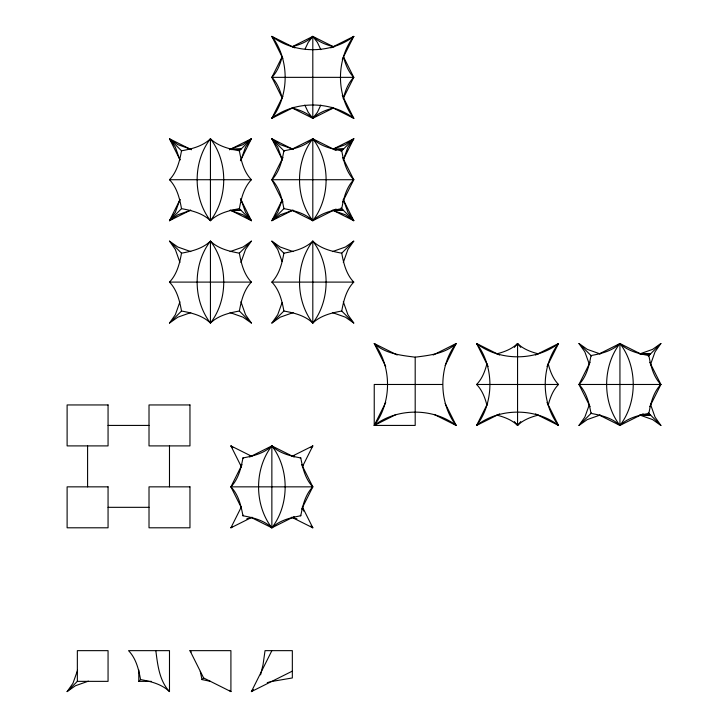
<?xml version="1.0" encoding="UTF-8"?>
<svg xmlns="http://www.w3.org/2000/svg" width="728" height="728" viewBox="0 0 728 728"><rect width="100%" height="100%" fill="white"/><g stroke="black" fill="none" stroke-linecap="round" stroke-linejoin="round"><path stroke-width="1.09" d="M434.161 414.441L456.137 425.425C438.42 402.511 438.42 366.439 456.137 343.525L433.169 355.009M179.971 159.751L169.488 138.775L181.509 150.796C179.652 161.079 176.968 171.981 169.488 179.725C176.968 187.469 179.652 198.371 181.509 208.654L169.488 220.675L179.971 199.7M179.934 262.435L175.339 249.458L169.488 241.15L181.509 253.171C179.652 263.454 176.968 274.356 169.488 282.1C176.968 289.844 179.652 300.746 181.509 311.029L169.488 323.05L175.339 314.742L179.934 301.765M230.412 210.192L251.388 220.675L239.366 208.654C241.223 198.371 243.907 187.469 251.388 179.725C243.907 171.981 241.223 161.079 239.366 150.796L251.388 138.775L240.404 160.752M230.103 312.603L243.079 317.199L251.388 323.05L239.366 311.029C241.223 300.746 243.907 289.844 251.388 282.1C243.907 274.356 241.223 263.454 239.366 253.171L251.388 241.15L245.536 249.458L240.941 262.435M294.103 457.02L271.863 445.9C264.118 453.38 253.217 456.065 242.934 457.921C241.077 468.204 238.393 479.106 230.912 486.85L241.15 507.325M282.073 261.516L277.714 249.458L271.863 241.15L283.884 253.171C282.027 263.454 279.343 274.356 271.863 282.1C279.343 289.844 282.027 300.746 283.884 311.029L271.863 323.05L277.714 314.742L282.073 302.684M251.388 517.562L271.863 527.8C279.607 520.32 290.508 517.635 300.791 515.779C302.648 505.496 305.332 494.594 312.812 486.85L301.72 464.664M332.478 312.603L345.454 317.199L353.762 323.05L341.741 311.029C343.598 300.746 346.282 289.844 353.762 282.1C346.282 274.356 343.598 263.454 341.741 253.171L353.762 241.15L347.911 249.458L343.316 262.435M179.934 199.39L175.339 212.367L169.488 220.675L190.463 210.192M77.559 670.315L72.964 683.292L67.112 691.6L75.421 685.749L88.397 681.153M240.941 160.06L245.536 147.083L251.388 138.775L229.411 149.759M282.309 199.39L277.714 212.367L271.863 220.675L292.838 210.192M240.886 508.344L241.359 506.515M343.316 160.06L347.911 147.083L353.762 138.775L333.788 148.767M302.602 466.266L303.085 464.437M589.198 405.059L584.839 417.117L578.988 425.425L587.296 419.574L600.272 414.978M650.441 364.81L655.036 351.833L660.888 343.525L652.579 349.376L639.603 353.972M282.164 56.657C280.244 64.146 277.386 71.735 271.863 77.35L282.1 97.825M343.461 98.043C345.381 90.554 348.239 82.965 353.762 77.35L343.525 56.875M486.914 363.782C484.994 371.271 482.136 378.86 476.613 384.475C482.136 390.09 484.994 397.679 486.914 405.168M548.211 405.168C550.131 397.679 552.989 390.09 558.513 384.475C552.989 378.86 550.131 371.271 548.211 363.782M260.579 674.856L263.045 664.7L265.038 650.65L292.338 650.65L292.338 677.95L270.843 681.626M305.15 48.803L308.217 42.406L312.812 36.4L334.043 47.02M320.821 105.059L317.408 112.294L312.812 118.3L292.338 108.062M282.164 98.043C280.244 90.554 277.386 82.965 271.863 77.35L281.973 57.13M293.839 107.316L271.863 118.3L282.846 96.323M282.955 201.902L271.863 179.725L282.983 157.485M342.278 59.368L353.762 36.4L330.794 47.884M293.147 210.228L280.171 214.824L271.863 220.675L281.854 200.701M343.143 98.58L353.762 77.35C348.239 71.735 345.381 64.146 343.461 56.657M343.279 159.751L353.762 138.775L345.454 144.626L333.397 148.985M342.642 201.965L353.762 179.725L342.67 157.548M294.103 516.68L271.863 527.8C264.118 520.32 253.217 517.635 242.934 515.779C241.077 505.496 238.393 494.594 230.912 486.85L242.033 464.61M241.396 506.825L230.912 527.8L251.888 517.317M302.329 466.875L312.812 445.9L291.837 456.383M301.72 509.027L312.812 486.85C305.332 479.106 302.648 468.204 300.791 457.921C290.508 456.065 279.607 453.38 271.863 445.9L249.686 456.993M385.722 402.457L374.238 425.425L415.188 425.425L415.188 357.175C400.973 355.364 385.221 353.717 374.238 343.525L385.722 366.493M271.863 650.65L251.388 691.6L292.338 671.125M445.154 365.501L456.137 343.525C445.154 353.717 429.402 355.364 415.188 357.175M499.581 413.941L476.613 425.425L487.596 403.449M547.028 366.493L558.513 343.525L535.544 355.009M590.08 406.652L578.988 384.475L590.108 362.235M649.767 406.715L660.888 384.475L649.795 362.298M514.359 347.374L517.562 343.525C523.177 349.049 530.767 351.906 538.256 353.826M520.766 421.576L517.562 425.425C511.948 419.901 504.358 417.044 496.869 415.124M239.366 150.796C229.083 148.94 218.182 146.255 210.438 138.775C192.72 161.689 192.72 197.761 210.438 220.675C218.182 213.195 229.083 210.51 239.366 208.654M342.278 95.332L353.762 118.3C330.849 100.582 294.776 100.582 271.863 118.3C289.58 95.386 289.58 59.314 271.863 36.4L294.831 47.884M282.846 58.377L271.863 36.4C294.776 54.118 330.849 54.118 353.762 36.4C336.045 59.314 336.045 95.386 353.762 118.3L331.786 107.316M181.509 208.654C191.792 210.51 202.693 213.195 210.438 220.675C228.155 197.761 228.155 161.689 210.438 138.775C202.693 146.255 191.792 148.94 181.509 150.796M239.366 253.171C229.083 251.315 218.182 248.63 210.438 241.15C192.72 264.064 192.72 300.136 210.438 323.05C218.182 315.57 229.083 312.885 239.366 311.029M336.072 150.405L312.812 138.775C295.095 161.689 295.095 197.761 312.812 220.675L336.072 209.045M181.509 311.029C191.792 312.885 202.693 315.57 210.438 323.05C228.155 300.136 228.155 264.064 210.438 241.15C202.693 248.63 191.792 251.315 181.509 253.171M292.338 210.438L312.812 220.675C330.53 197.761 330.53 161.689 312.812 138.775L292.338 149.013M341.741 253.171C331.458 251.315 320.557 248.63 312.812 241.15C295.095 264.064 295.095 300.136 312.812 323.05C320.557 315.57 331.458 312.885 341.741 311.029M283.884 311.029C294.167 312.885 305.068 315.57 312.812 323.05C330.53 300.136 330.53 264.064 312.812 241.15C305.068 248.63 294.167 251.315 283.884 253.171M271.863 445.9C254.145 468.814 254.145 504.886 271.863 527.8C289.58 504.886 289.58 468.814 271.863 445.9L271.863 527.8M232.032 526.572L230.912 527.8L232.141 526.681M311.138 447.738L312.812 445.9L310.974 447.574M547.028 402.457L558.513 425.425C535.599 407.707 499.526 407.707 476.613 425.425C494.33 402.511 494.33 366.439 476.613 343.525L499.581 355.009M488.097 366.493L476.613 343.525C499.526 361.243 535.599 361.243 558.513 343.525C540.795 366.439 540.795 402.511 558.513 425.425L535.544 413.941M253.062 689.762L251.388 691.6L253.226 689.926M641.168 354.145L619.938 343.525C602.22 366.439 602.22 402.511 619.938 425.425L643.197 413.795M599.462 415.188L619.938 425.425C637.655 402.511 637.655 366.439 619.938 343.525L599.462 353.762M271.863 179.725C279.343 171.981 282.027 161.079 283.884 150.796C294.167 148.94 305.068 146.255 312.812 138.775C320.557 146.255 331.458 148.94 341.741 150.796C343.598 161.079 346.282 171.981 353.762 179.725C346.282 187.469 343.598 198.371 341.741 208.654C331.458 210.51 320.557 213.195 312.812 220.675C305.068 213.195 294.167 210.51 283.884 208.654C282.027 198.371 279.343 187.469 271.863 179.725L353.762 179.725M578.988 384.475C586.468 376.731 589.152 365.829 591.009 355.546C601.292 353.69 612.193 351.005 619.938 343.525C627.682 351.005 638.583 353.69 648.866 355.546C650.723 365.829 653.407 376.731 660.888 384.475C653.407 392.219 650.723 403.121 648.866 413.404C638.583 415.26 627.682 417.945 619.938 425.425C612.193 417.945 601.292 415.26 591.009 413.404C589.152 403.121 586.468 392.219 578.988 384.475L660.888 384.475M271.863 118.3L273.109 117.053M352.516 37.647L353.762 36.4M271.863 220.675L284.248 208.29M341.041 151.497L353.762 138.775M67.112 691.6L77.359 681.353L108.062 681.363L108.062 650.65L77.35 650.65L77.359 681.353M242.934 515.779L243.525 515.187M300.309 458.403L300.791 457.921M138.784 669.978L138.784 681.353L140.559 679.579C150.842 681.435 161.743 684.12 169.488 691.6L169.488 650.65L128.537 650.65C136.018 658.394 138.702 669.296 140.559 679.579M200.264 671.343L201.984 679.579L203.613 677.95L230.912 691.6L230.912 650.65L189.963 650.65L203.613 677.95M476.613 425.425L477.859 424.178M557.266 344.772L558.513 343.525M578.988 425.425L591.491 412.922M648.275 356.138L660.888 343.525M333.506 46.701C326.017 44.781 318.427 41.924 312.812 36.4C307.198 41.924 299.608 44.781 292.119 46.701M292.119 107.999C299.608 109.919 307.198 112.776 312.812 118.3C318.427 112.776 326.017 109.919 333.506 107.999M520.766 347.374L517.562 343.525C511.948 349.049 504.358 351.906 496.869 353.826M514.359 421.576L517.562 425.425C523.177 419.901 530.767 417.044 538.256 415.124M251.388 138.775L243.079 144.626L230.103 149.222M169.488 220.675L177.796 214.824L190.772 210.228M251.388 241.15L243.079 247.001L230.103 251.597M169.488 323.05L177.796 317.199L190.772 312.603M353.762 241.15L345.454 247.001L332.478 251.597M271.863 323.05L280.171 317.199L293.147 312.603M292.338 46.638L312.812 36.4L317.408 42.406L320.821 49.64M304.805 105.059L308.217 112.294L312.812 118.3L333.033 108.19M396.214 414.441L374.238 425.425L374.238 384.475L442.488 384.475M246.765 518.882L249.449 518.072M267.24 682.682L269.924 681.872M292.447 456.11L294.276 455.628M250.368 517.826L252.197 517.353M231.549 149.622L241.086 149.076L231.131 149.076M333.925 149.622L343.461 149.076L333.506 149.076M644.225 354.19L650.586 353.826L640.631 353.826M271.863 77.35L353.762 77.35M169.488 179.725L251.388 179.725M231.131 210.374L241.086 210.374L234.725 210.01M333.506 210.374L343.461 210.374L337.1 210.01M169.488 282.1L251.388 282.1M271.863 282.1L353.762 282.1M476.613 384.475L558.513 384.475M640.631 415.124L650.586 415.124L641.05 414.578M108.062 425.425L149.013 425.425M230.912 486.85L312.812 486.85M108.062 507.325L149.013 507.325M138.784 681.353L151.297 681.353M201.984 679.579L210.219 681.299M293.147 149.222L280.171 144.626L271.863 138.775L281.854 158.749M190.772 149.222L177.796 144.626L169.488 138.775L191.464 149.759M332.478 210.228L345.454 214.824L353.762 220.675L343.279 199.7M230.103 210.228L243.079 214.824L251.388 220.675L240.404 198.698M293.147 251.597L280.171 247.001L271.863 241.15M600.272 353.972L587.296 349.376L578.988 343.525L584.839 351.833L589.198 363.891M190.772 251.597L177.796 247.001L169.488 241.15M639.603 414.978L652.579 419.574L660.888 425.425L655.036 417.117L650.441 404.14M249.449 455.628L251.278 456.11M291.528 517.353L293.357 517.826M294.276 518.072L296.96 518.882M282.309 160.06L277.714 147.083L271.863 138.775L292.838 149.258M332.787 210.192L353.762 220.675L347.911 212.367L343.316 199.39M397.206 355.009L374.238 343.525C391.955 366.439 391.955 402.511 374.238 425.425C397.151 407.707 433.224 407.707 456.137 425.425L445.154 403.449M251.888 456.383L230.912 445.9L241.396 466.875M291.837 517.317L312.812 527.8L302.329 506.825M232.751 447.574L230.912 445.9L232.587 447.738M310.974 526.126L312.812 527.8L311.138 525.962M229.584 690.353L230.912 691.6L229.793 690.371M271.863 36.4L273.109 37.647M352.516 117.053L353.762 118.3M578.988 343.525L591.491 356.028M648.275 412.812L660.888 425.425M271.863 138.775L284.248 151.16M341.041 207.953L353.762 220.675M476.613 343.525L477.859 344.772M557.266 424.178L558.513 425.425M242.934 457.921L243.525 458.513M300.309 515.297L300.791 515.779M189.963 650.65L191.209 651.979M353.762 323.05L347.911 314.742L343.316 301.765M251.388 220.675L245.536 212.367L240.941 199.39M169.488 138.775L175.339 147.083L179.934 160.06M251.388 323.05L245.536 314.742L240.941 301.765M169.488 691.6C159.296 680.616 157.648 664.864 155.838 650.65M303.621 511.056L302.602 507.434M240.64 464.437L241.359 467.185M619.938 343.525L619.938 425.425M517.562 343.525L517.562 425.425M312.812 36.4L312.812 118.3M312.812 138.775L312.812 220.675M312.812 241.15L312.812 323.05M210.438 138.775L210.438 220.675M210.438 241.15L210.438 323.05M169.488 445.9L169.488 486.85M87.588 445.9L87.588 486.85M108.062 404.95L67.112 404.95L67.112 445.9L108.062 445.9L108.062 404.95M189.963 404.95L149.013 404.95L149.013 445.9L189.963 445.9L189.963 404.95M108.062 486.85L67.112 486.85L67.112 527.8L108.062 527.8L108.062 486.85M189.963 486.85L149.013 486.85L149.013 527.8L189.963 527.8L189.963 486.85"/></g></svg>
